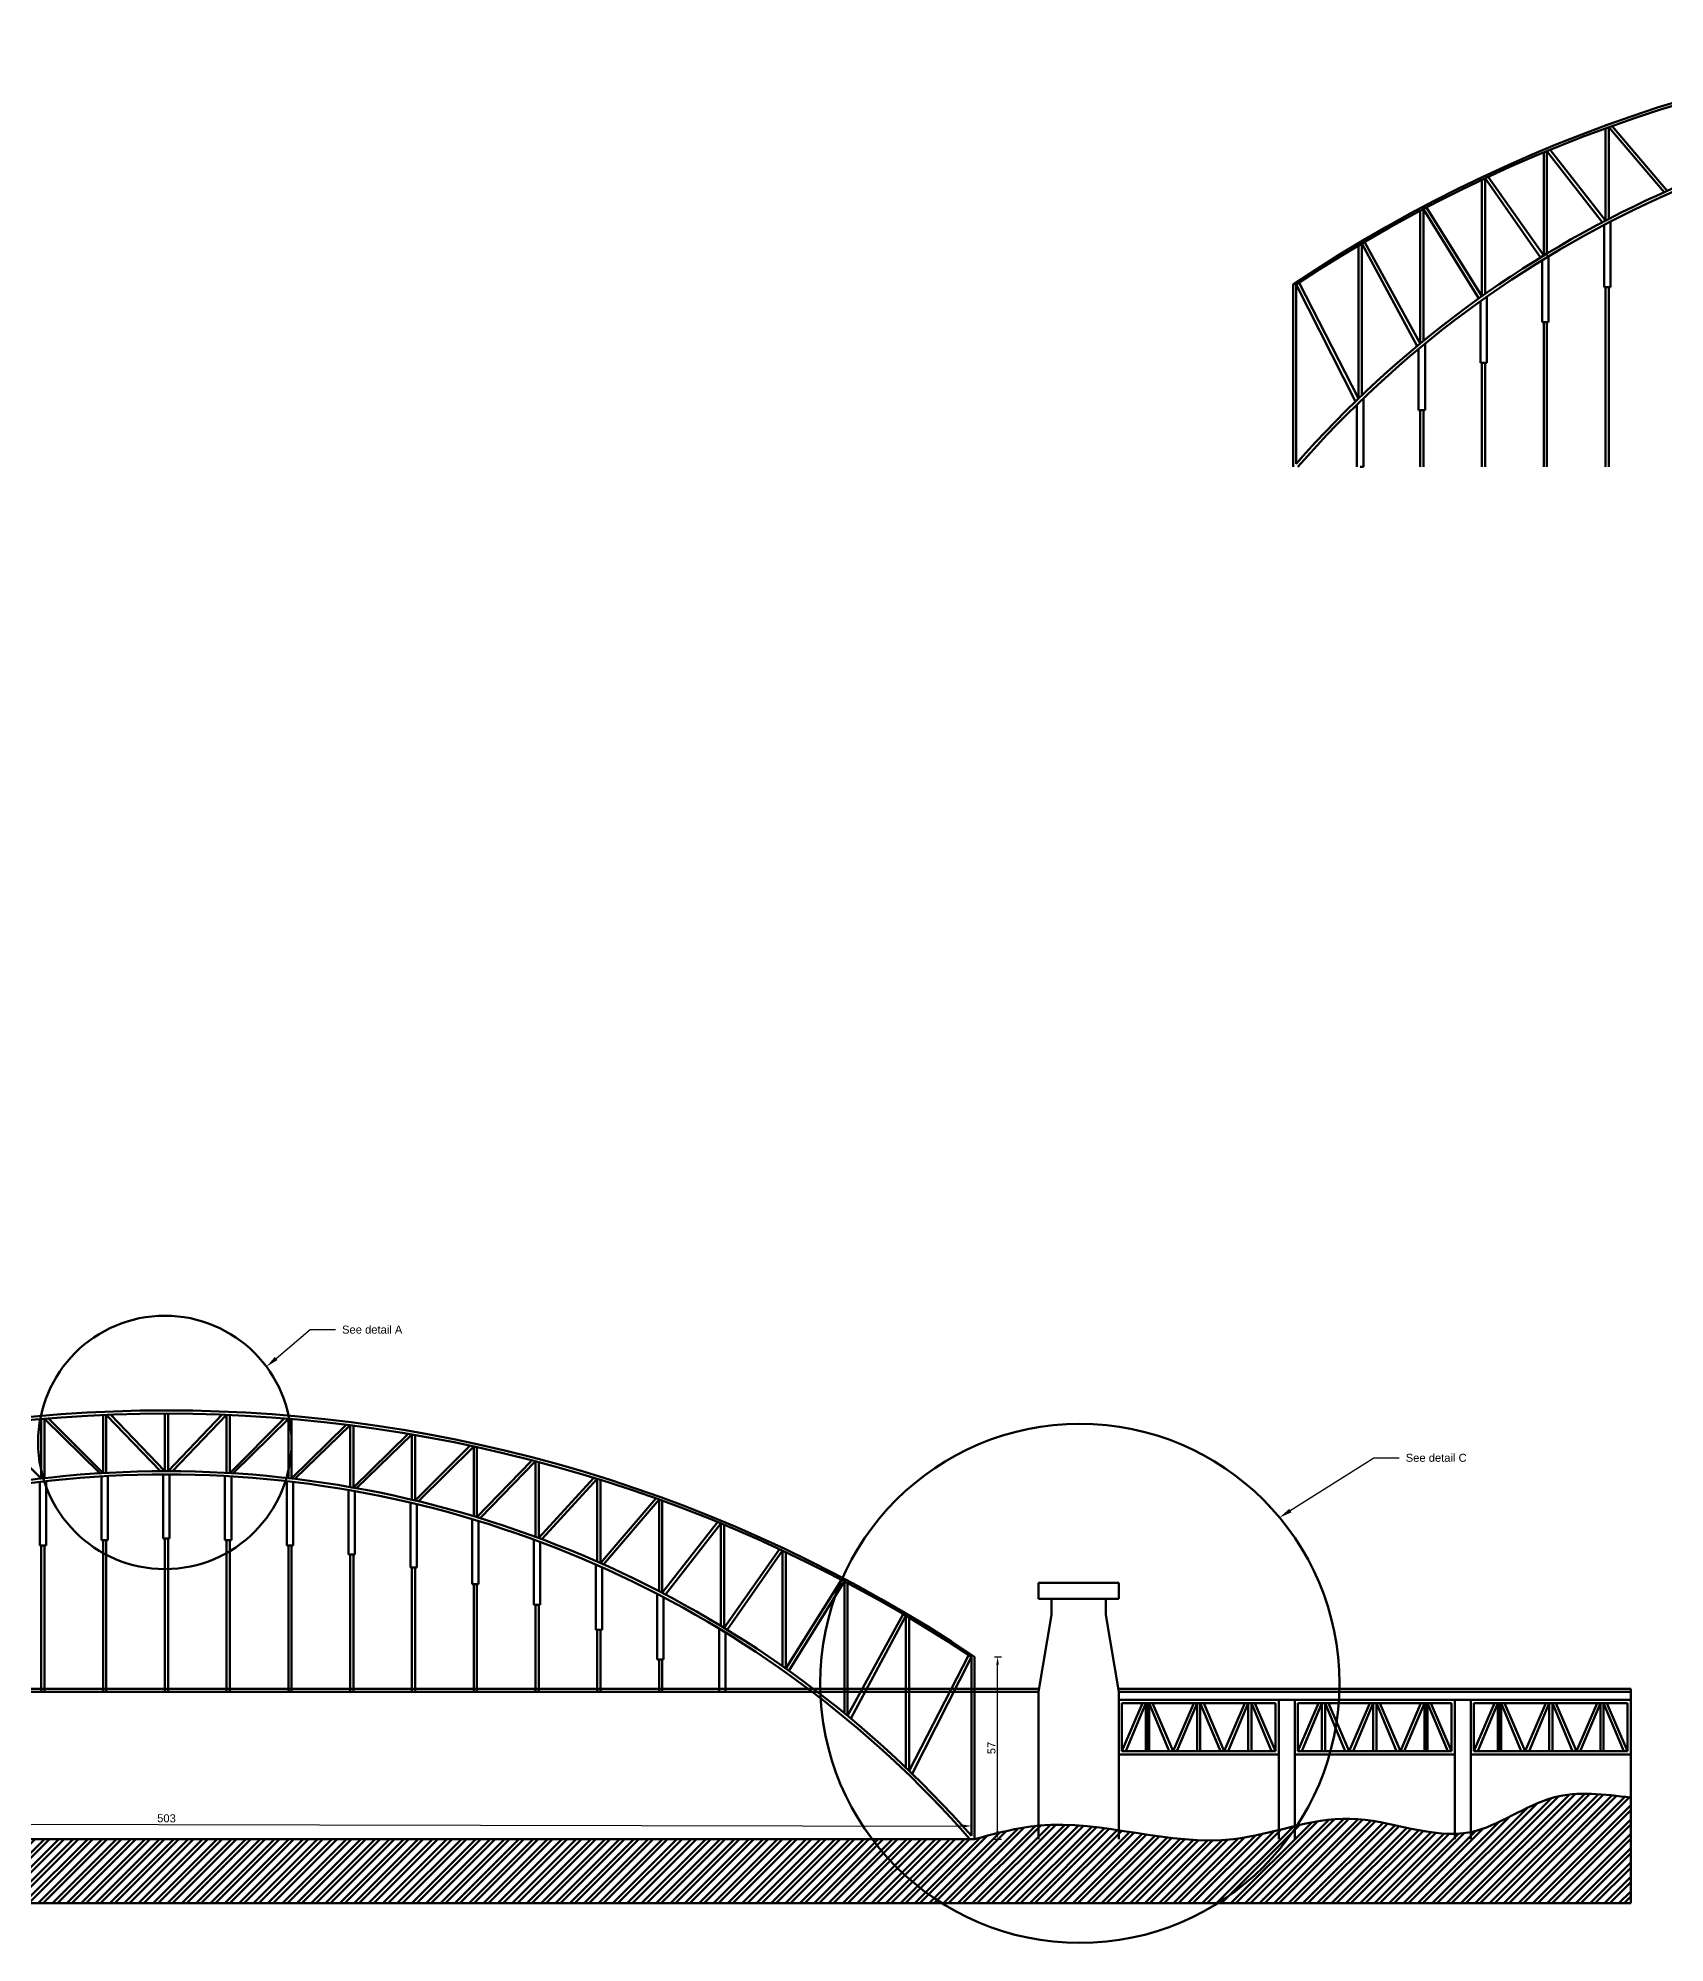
# Model space of a CAD drawing. Header units: inches. Extents: x 934 to 13503, y 40 to 6452.
# Drawn here: x 4269 to 4777, y 1803 to 2398 of the extents above; entities that cross this region are included whole.
import ezdxf
from ezdxf import colors
from ezdxf.entities.mleader import LeaderData, LeaderLine
from ezdxf.math import Vec2, Vec3

# ---------------------------------------------------------------- set-up
doc = ezdxf.new("R2010")
doc.units = ezdxf.units.IN
doc.styles.get("Standard").update_dxf_attribs({"font": 'arial.ttf'})
doc.dimstyles.new('ISO-25', dxfattribs={"dimtxt": 2.5, "dimasz": 2.5, "dimexe": 1.25, "dimexo": 0.275, "dimtad": 1, "dimdsep": 46, "dimtxsty": 'Standard', "dimcen": 2.5, "dimclrd": 256, "dimadec": 0, "dimazin": 0, "dimtfac": 1, "dimtmove": 0, "dimatfit": 3, "dimfxl": 1, "dimfxlon": 1, "dimarcsym": 0})

# ---------------------------------------------------------------- blocks, each defined once
blk = doc.blocks.new('*D118')
at = {"color": 0, "lineweight": -2, "transparency": 16777216}
for p, q in [((4057.67, 1839.25), (4057.67, 1841.5)), ((4560.67, 1838.25), (4560.67, 1840.5))]:
    blk.add_line(p, q, dxfattribs=at)
at = {"lineweight": -2, "transparency": 16777216}
blk.add_line((4060.17, 1840.24), (4558.17, 1839.25), dxfattribs=at)
at = {"lineweight": 80, "transparency": 16777216}
for points in [[(4060.17, 1840.66), (4060.17, 1839.82), (4057.67, 1840.25)], [(4558.17, 1839.67), (4558.17, 1838.83), (4560.67, 1839.25)]]:
    blk.add_solid(points, dxfattribs=at)
at = {"layer": 'Defpoints', "color": 0, "lineweight": 80, "transparency": 16777216}
for p in [(4057.66, 1836.14), (4560.66, 1835.14), (4560.67, 1839.25)]:
    blk.add_point(p, dxfattribs=at)
at = {"color": 0, "lineweight": 80, "transparency": 16777216, "insert": (4309.18, 1841.65), "char_height": 2.5, "attachment_point": 5, "rotation": 359.88609}
blk.add_mtext('503', dxfattribs=at)
blk = doc.blocks.new('*D119')
at = {"color": 0, "lineweight": -2, "transparency": 16777216}
for p, q in [((4567.83, 1892.14), (4570.08, 1892.14)), ((4567.83, 1835.14), (4570.08, 1835.14))]:
    blk.add_line(p, q, dxfattribs=at)
at = {"lineweight": -2, "transparency": 16777216}
blk.add_line((4568.83, 1837.64), (4568.83, 1889.64), dxfattribs=at)
at = {"lineweight": 80, "transparency": 16777216}
for points in [[(4568.41, 1889.64), (4569.24, 1889.64), (4568.83, 1892.14)], [(4568.41, 1837.64), (4569.24, 1837.64), (4568.83, 1835.14)]]:
    blk.add_solid(points, dxfattribs=at)
at = {"layer": 'Defpoints', "color": 0, "lineweight": 80, "transparency": 16777216}
for p in [(4561.66, 1892.14), (4568.83, 1892.14), (4561.66, 1835.14)]:
    blk.add_point(p, dxfattribs=at)
at = {"color": 0, "lineweight": 80, "transparency": 16777216, "insert": (4566.93, 1863.64), "char_height": 2.5, "attachment_point": 5, "rotation": 90}
blk.add_mtext('57', dxfattribs=at)

msp = doc.modelspace()

# ---------------------------------------------------------------- hatches: boundary and pattern name
at = {"lineweight": 80, "true_color": 0x636466}
h = msp.add_hatch(dxfattribs=at)
h.set_pattern_fill('STEEL', color=251)
h.set_pattern_definition([(45, (-1519.4544, 57.185), (-2.245064, 2.245064), []), (45, (-1519.4544, 58.7725), (-2.245064, 2.245064), [])])
edge = h.paths.add_edge_path()
edge.add_line((4766.664, 1815.14), (4766.664, 1848.14))
edge.add_spline(control_points=[(4766.664, 1848.14), (4758.411, 1849.179), (4740.619, 1851.417), (4714.384, 1830.254), (4678.788, 1847.359), (4635.003, 1827.726), (4594.761, 1844.106), (4568.305, 1836.939), (4561.664, 1835.14)], knot_values=[0, 0, 0, 0, 24.1968395, 52.1583957, 90.2044993, 127.0952308, 188.0971953, 208.5406433, 208.5406433, 208.5406433, 208.5406433], degree=3, periodic=0)
edge.add_line((4561.664, 1835.14), (4056.664, 1835.14))
edge.add_spline(control_points=[(4056.664, 1835.14), (4050.024, 1836.939), (4023.568, 1844.106), (3983.326, 1827.726), (3939.541, 1847.359), (3903.945, 1830.254), (3877.709, 1851.417), (3859.918, 1849.179), (3851.664, 1848.14)], knot_values=[0, 0, 0, 0, 20.4434481, 81.4454126, 118.336144, 156.3822477, 184.3438038, 208.5406433, 208.5406433, 208.5406433, 208.5406433], degree=3, periodic=0)
edge.add_line((3851.664, 1848.14), (3851.664, 1815.14))
edge.add_line((3851.664, 1815.14), (4766.664, 1815.14))

# ---------------------------------------------------------------- linework, layer by layer
at = {"lineweight": 80}
for p, q in [((4777.066, 2349.809), (4759.766, 2370.107)), ((4778.066, 2350.254), (4760.797, 2370.477)), ((4757.766, 2340.418), (4740.466, 2362.655)), ((4758.766, 2340.942), (4741.46, 2363.063)), ((4738.466, 2329.414), (4721.166, 2354.163)), ((4739.466, 2330.026), (4722.123, 2354.609)), ((4700.876, 2302.547), (4700.876, 2344.042)), ((4701.876, 2303.369), (4701.876, 2344.57)), ((4719.166, 2316.601), (4701.876, 2344.57)), ((4720.166, 2317.313), (4702.797, 2345.055)), ((4758.323, 2320.105), (4758.323, 2339.581)), ((4760.323, 2320.105), (4760.323, 2340.625)), ((4682.616, 2286.331), (4682.616, 2333.811)), ((4699.876, 2301.719), (4682.616, 2333.811)), ((4700.876, 2302.547), (4683.501, 2334.333)), ((4681.616, 2285.371), (4681.616, 2333.218)), ((4738.998, 2309.18), (4738.998, 2328.567)), ((4740.998, 2309.18), (4740.998, 2329.787)), ((4681.616, 2285.371), (4663.013, 2321.542)), ((4661.166, 2263.98), (4661.166, 2320.98)), ((4662.166, 2264.98), (4662.166, 2320.98)), ((4680.644, 2284.43), (4662.166, 2320.98)), ((4719.691, 2296.46), (4719.691, 2315.747)), ((4721.691, 2296.46), (4721.691, 2317.167)), ((4758.323, 2320.105), (4760.323, 2320.105)), ((4738.998, 2309.18), (4740.998, 2309.18)), ((4700.376, 2281.663), (4700.376, 2300.834)), ((4702.376, 2281.663), (4702.376, 2302.486)), ((4719.691, 2296.46), (4721.691, 2296.46)), ((4681.116, 2263.98), (4681.116, 2283.495)), ((4683.116, 2263.98), (4683.116, 2285.425)), ((4700.376, 2281.663), (4702.376, 2281.663)), ((4683.116, 2263.98), (4682.116, 2263.98)), ((4270.064, 1947.846), (4253.001, 1964.654)), ((4270.064, 1966.454), (4270.064, 1950.14)), ((4271.064, 1966.539), (4271.064, 1950.14)), ((4288.364, 1949.476), (4271.064, 1966.539)), ((4289.364, 1949.553), (4272.347, 1966.646)), ((4289.364, 1967.709), (4289.364, 1949.553)), ((4290.364, 1967.751), (4290.364, 1949.611)), ((4307.284, 1950.134), (4290.364, 1967.751)), ((4308.664, 1950.14), (4291.699, 1967.805)), ((4308.664, 1968.14), (4308.664, 1950.14)), ((4308.664, 1968.14), (4308.664, 1950.14)), ((4309.664, 1968.14), (4309.664, 1950.14)), ((4309.664, 1968.14), (4309.664, 1950.14)), ((4309.664, 1950.14), (4326.629, 1967.805)), ((4311.045, 1950.134), (4327.964, 1967.751)), ((4327.964, 1967.751), (4327.964, 1949.611)), ((4328.964, 1967.709), (4328.964, 1949.553)), ((4328.964, 1949.553), (4345.982, 1966.646)), ((4329.964, 1949.476), (4347.264, 1966.539)), ((4347.264, 1966.539), (4347.264, 1947.962)), ((4348.264, 1966.454), (4348.264, 1947.846)), ((4348.264, 1947.846), (4365.328, 1964.654)), ((4349.264, 1947.727), (4366.564, 1964.498)), ((4366.564, 1964.498), (4366.564, 1945.177)), ((4367.564, 1964.37), (4367.564, 1945.001)), ((4367.564, 1945.001), (4384.68, 1961.818)), ((4368.564, 1944.822), (4385.864, 1961.617)), ((4385.864, 1961.617), (4385.864, 1941.225)), ((4386.864, 1961.444), (4386.864, 1940.988)), ((4386.864, 1940.988), (4404.015, 1958.125)), ((4387.864, 1940.748), (4405.164, 1957.878)), ((4405.164, 1957.878), (4405.164, 1936.065)), ((4406.164, 1957.66), (4406.164, 1935.763)), ((4406.164, 1935.763), (4423.129, 1953.313)), ((4407.164, 1935.458), (4424.464, 1953.26)), ((4269.564, 1926.898), (4269.564, 1946.78)), ((4270.064, 1947.846), (4270.064, 1950.139)), ((4271.064, 1947.962), (4271.064, 1950.139)), ((4271.564, 1926.898), (4271.564, 1947.013)), ((4288.868, 1928.581), (4288.868, 1948.521)), ((4290.868, 1928.581), (4290.868, 1948.637)), ((4307.664, 1950.136), (4307.664, 1950.139)), ((4308.164, 1929.14), (4308.164, 1949.136)), ((4308.164, 1929.14), (4308.164, 1949.136)), ((4310.164, 1929.14), (4310.164, 1949.136)), ((4310.164, 1929.14), (4310.164, 1949.136)), ((4310.664, 1950.136), (4310.664, 1950.139)), ((4327.461, 1928.581), (4327.461, 1948.637)), ((4329.461, 1928.581), (4329.461, 1948.521)), ((4346.764, 1926.898), (4346.764, 1947.013)), ((4348.764, 1926.898), (4348.764, 1946.78)), ((4425.464, 1929.266), (4442.695, 1948.065)), ((4426.464, 1928.893), (4443.764, 1947.735)), ((4366.064, 1924.074), (4366.064, 1944.249)), ((4368.064, 1924.074), (4368.064, 1943.896)), ((4444.764, 1921.415), (4462.033, 1941.638)), ((4445.764, 1920.969), (4463.064, 1941.268)), ((4385.364, 1920.079), (4385.364, 1940.316)), ((4387.364, 1920.079), (4387.364, 1939.84)), ((4404.664, 1914.87), (4404.664, 1935.17)), ((4406.664, 1914.87), (4406.664, 1934.566)), ((4309.164, 1929.14), (4308.164, 1929.14)), ((4309.164, 1929.14), (4310.164, 1929.14)), ((4423.964, 1908.385), (4423.964, 1928.753)), ((4464.064, 1912.103), (4481.37, 1934.224)), ((4465.064, 1911.578), (4482.364, 1933.815)), ((4271.564, 1926.898), (4269.564, 1926.898)), ((4288.868, 1928.581), (4290.868, 1928.581)), ((4327.461, 1928.581), (4329.461, 1928.581)), ((4346.764, 1926.898), (4348.764, 1926.898)), ((4366.064, 1924.074), (4368.064, 1924.074)), ((4425.964, 1908.385), (4425.964, 1928.013)), ((4483.364, 1901.187), (4500.707, 1925.77)), ((4484.364, 1900.574), (4501.664, 1925.323)), ((4385.364, 1920.079), (4387.364, 1920.079)), ((4443.272, 1900.539), (4443.272, 1920.981)), ((4445.272, 1900.539), (4445.272, 1920.094)), ((4404.664, 1914.87), (4406.664, 1914.87)), ((4462.507, 1891.266), (4462.507, 1911.786)), ((4502.664, 1888.474), (4520.033, 1916.215)), ((4503.664, 1887.762), (4520.954, 1915.731)), ((4520.954, 1874.529), (4520.954, 1915.731)), ((4521.954, 1873.708), (4521.954, 1915.202)), ((4585.135, 1915.289), (4581.664, 1915.289)), ((4581.664, 1910.289), (4581.664, 1915.289)), ((4594.164, 1915.289), (4585.135, 1915.289)), ((4594.164, 1915.289), (4606.664, 1915.289)), ((4603.194, 1915.289), (4604.194, 1915.289)), ((4606.664, 1910.289), (4606.664, 1915.289)), ((4425.964, 1908.385), (4423.964, 1908.385)), ((4464.507, 1891.266), (4464.507, 1910.742)), ((4521.954, 1873.708), (4539.329, 1905.493)), ((4522.954, 1872.88), (4540.214, 1904.971)), ((4540.214, 1857.491), (4540.214, 1904.971)), ((4581.664, 1910.289), (4588.135, 1910.289)), ((4581.664, 1881.14), (4585.664, 1905.289)), ((4585.664, 1905.289), (4585.664, 1910.289)), ((4588.135, 1910.289), (4594.164, 1910.289)), ((4600.194, 1910.289), (4594.164, 1910.289)), ((4606.664, 1910.289), (4600.194, 1910.289)), ((4602.664, 1905.289), (4602.664, 1910.289)), ((4606.664, 1881.14), (4602.664, 1905.289)), ((4445.272, 1900.539), (4443.272, 1900.539)), ((4481.832, 1881.14), (4481.832, 1900.948)), ((4483.832, 1881.14), (4483.832, 1899.728)), ((4541.214, 1856.532), (4541.214, 1904.379)), ((4462.507, 1891.266), (4464.507, 1891.266)), ((4541.214, 1856.532), (4559.817, 1892.702)), ((4542.186, 1855.591), (4560.664, 1892.14)), ((4560.664, 1836.14), (4560.664, 1892.14)), ((4561.664, 1835.14), (4561.664, 1892.14)), ((4036.499, 1882.14), (4581.83, 1882.14)), ((4036.664, 1881.14), (4581.664, 1881.14)), ((4308.664, 1881.14), (4308.664, 1882.14)), ((4581.664, 1835.14), (4581.664, 1881.14)), ((4606.499, 1882.14), (4766.664, 1882.14)), ((4766.664, 1881.14), (4606.664, 1881.14)), ((4606.664, 1835.14), (4606.664, 1881.14)), ((4606.664, 1881.14), (4766.664, 1881.14)), ((4766.664, 1815.14), (4766.664, 1882.14)), ((4656.664, 1878.64), (4606.664, 1878.64)), ((4655.664, 1877.64), (4607.664, 1877.64)), ((4607.664, 1862.64), (4607.664, 1877.64)), ((4607.664, 1862.64), (4614.11, 1877.64)), ((4608.877, 1862.64), (4615.164, 1877.64)), ((4615.164, 1862.64), (4615.164, 1877.64)), ((4615.664, 1862.64), (4615.664, 1877.64)), ((4616.164, 1862.64), (4616.164, 1877.64)), ((4622.452, 1862.64), (4616.164, 1877.64)), ((4623.664, 1862.64), (4617.218, 1877.64)), ((4623.664, 1862.64), (4630.11, 1877.64)), ((4624.877, 1862.64), (4631.164, 1877.64)), ((4631.164, 1862.64), (4631.164, 1877.64)), ((4632.164, 1862.64), (4632.164, 1877.64)), ((4638.452, 1862.64), (4632.164, 1877.64)), ((4639.664, 1862.64), (4633.218, 1877.64)), ((4639.664, 1862.64), (4646.11, 1877.64)), ((4640.877, 1862.64), (4647.164, 1877.64)), ((4647.164, 1862.64), (4647.164, 1877.64)), ((4648.164, 1862.64), (4648.164, 1877.64)), ((4654.452, 1862.64), (4648.164, 1877.64)), ((4655.664, 1862.64), (4649.218, 1877.64)), ((4655.664, 1862.64), (4655.664, 1877.64)), ((4766.664, 1878.64), (4656.664, 1878.64)), ((4656.664, 1835.14), (4656.664, 1878.64)), ((4661.664, 1835.14), (4661.664, 1878.64)), ((4710.664, 1877.64), (4662.664, 1877.64)), ((4662.664, 1877.64), (4710.664, 1877.64)), ((4662.664, 1862.64), (4662.664, 1877.64)), ((4662.664, 1862.64), (4669.11, 1877.64)), ((4663.877, 1862.64), (4670.164, 1877.64)), ((4670.164, 1862.64), (4670.164, 1877.64)), ((4671.164, 1862.64), (4671.164, 1877.64)), ((4677.452, 1862.64), (4671.164, 1877.64)), ((4678.664, 1862.64), (4672.218, 1877.64)), ((4678.664, 1862.64), (4685.11, 1877.64)), ((4679.877, 1862.64), (4686.164, 1877.64)), ((4686.164, 1862.64), (4686.164, 1877.64)), ((4687.164, 1862.64), (4687.164, 1877.64)), ((4693.452, 1862.64), (4687.164, 1877.64)), ((4694.664, 1862.64), (4688.218, 1877.64)), ((4694.664, 1862.64), (4701.11, 1877.64)), ((4695.877, 1862.64), (4702.164, 1877.64)), ((4702.164, 1862.64), (4702.164, 1877.64)), ((4702.664, 1862.64), (4702.664, 1877.64)), ((4703.164, 1862.64), (4703.164, 1877.64)), ((4709.452, 1862.64), (4703.164, 1877.64)), ((4710.664, 1862.64), (4704.218, 1877.64)), ((4710.664, 1862.64), (4710.664, 1877.64)), ((4711.664, 1835.14), (4711.664, 1878.64)), ((4716.664, 1835.14), (4716.664, 1878.64)), ((4765.664, 1877.64), (4717.664, 1877.64)), ((4765.664, 1877.64), (4717.664, 1877.64)), ((4717.664, 1862.64), (4717.664, 1877.64)), ((4717.664, 1862.64), (4724.11, 1877.64)), ((4718.877, 1862.64), (4725.164, 1877.64)), ((4725.164, 1862.64), (4725.164, 1877.64)), ((4725.664, 1862.64), (4725.664, 1877.64)), ((4726.164, 1862.64), (4726.164, 1877.64)), ((4732.452, 1862.64), (4726.164, 1877.64)), ((4733.664, 1862.64), (4727.218, 1877.64)), ((4733.664, 1862.64), (4740.11, 1877.64)), ((4734.877, 1862.64), (4741.164, 1877.64)), ((4741.164, 1862.64), (4741.164, 1877.64)), ((4742.164, 1862.64), (4742.164, 1877.64)), ((4748.452, 1862.64), (4742.164, 1877.64)), ((4749.664, 1862.64), (4743.218, 1877.64)), ((4749.664, 1862.64), (4756.11, 1877.64)), ((4750.877, 1862.64), (4757.164, 1877.64)), ((4757.164, 1862.64), (4757.164, 1877.64)), ((4758.164, 1862.64), (4758.164, 1877.64)), ((4764.452, 1862.64), (4758.164, 1877.64)), ((4765.664, 1862.64), (4759.218, 1877.64)), ((4765.664, 1862.64), (4765.664, 1877.64)), ((4656.664, 1861.64), (4606.664, 1861.64)), ((4607.664, 1862.815), (4607.664, 1862.815)), ((4655.664, 1862.64), (4607.664, 1862.64)), ((4607.664, 1862.64), (4607.664, 1862.64)), ((4655.664, 1862.64), (4607.664, 1862.64)), ((4711.664, 1861.64), (4661.664, 1861.64)), ((4710.664, 1862.64), (4662.664, 1862.64)), ((4662.664, 1862.64), (4710.664, 1862.64)), ((4662.664, 1862.64), (4710.664, 1862.64)), ((4710.664, 1862.815), (4710.664, 1862.815)), ((4710.664, 1862.64), (4710.664, 1862.64)), ((4766.664, 1861.64), (4716.664, 1861.64)), ((4717.664, 1862.815), (4717.664, 1862.815)), ((4765.664, 1862.64), (4717.664, 1862.64)), ((4765.664, 1862.64), (4717.664, 1862.64)), ((4717.664, 1862.64), (4717.664, 1862.64)), ((4765.664, 1862.64), (4717.664, 1862.64)), ((4056.664, 1835.14), (4561.664, 1835.14)), ((3851.664, 1815.14), (4766.664, 1815.14))]:
    msp.add_line(p, q, dxfattribs=at)
for points in [[(4758.766, 2340.942), (4758.766, 2369.746)], [(4759.766, 2341.463), (4759.766, 2370.107)], [(4739.466, 2330.026), (4739.466, 2362.241)], [(4740.466, 2330.634), (4740.466, 2362.655)], [(4740.466, 2330.026), (4740.466, 2362.241)], [(4720.166, 2317.313), (4720.166, 2320.98), (4720.166, 2353.693)], [(4721.166, 2318.02), (4721.166, 2320.98), (4721.166, 2354.163)], [(4758.766, 2263.98), (4758.766, 2320.105)], [(4759.766, 2263.98), (4759.766, 2320.105)], [(4739.466, 2263.98), (4739.466, 2309.18)], [(4740.466, 2263.98), (4740.466, 2309.18)], [(4720.166, 2263.98), (4720.166, 2296.46)], [(4721.166, 2263.98), (4721.166, 2296.46)], [(4700.866, 2263.98), (4700.866, 2281.663)], [(4701.866, 2263.98), (4701.866, 2281.663)], [(4424.464, 1929.635), (4424.464, 1953.26)], [(4425.464, 1929.266), (4425.464, 1952.996)], [(4443.764, 1921.857), (4443.764, 1947.735)], [(4444.764, 1921.415), (4444.764, 1947.423)], [(4463.064, 1912.623), (4463.064, 1941.268)], [(4464.064, 1912.103), (4464.064, 1940.907)], [(4308.664, 1881.14), (4308.664, 1892.14), (4308.664, 1929.14)], [(4308.664, 1881.14), (4308.664, 1892.14), (4308.664, 1929.14)], [(4308.664, 1881.14), (4308.664, 1892.14), (4308.664, 1929.14)], [(4308.664, 1881.14), (4308.664, 1892.14), (4308.664, 1929.14)], [(4309.664, 1881.14), (4309.664, 1892.14), (4309.664, 1929.14)], [(4309.664, 1881.14), (4309.664, 1892.14), (4309.664, 1929.14)], [(4309.664, 1881.14), (4309.664, 1892.14), (4309.664, 1929.14)], [(4309.664, 1881.14), (4309.664, 1892.14), (4309.664, 1929.14)], [(4482.364, 1901.795), (4482.364, 1933.815)], [(4483.364, 1901.187), (4483.364, 1933.401)], [(4270.064, 1881.14), (4270.064, 1892.14), (4270.064, 1926.898)], [(4271.064, 1881.14), (4271.064, 1892.14), (4271.064, 1926.898)], [(4289.364, 1881.14), (4289.364, 1892.14), (4289.364, 1928.581)], [(4290.364, 1881.14), (4290.364, 1892.14), (4290.364, 1928.581)], [(4327.964, 1881.14), (4327.964, 1892.14), (4327.964, 1928.581)], [(4328.964, 1881.14), (4328.964, 1892.14), (4328.964, 1928.581)], [(4347.264, 1881.14), (4347.264, 1892.14), (4347.264, 1926.898)], [(4348.264, 1881.14), (4348.264, 1892.14), (4348.264, 1926.898)], [(4366.564, 1881.14), (4366.564, 1892.14), (4366.564, 1924.074)], [(4367.564, 1881.14), (4367.564, 1892.14), (4367.564, 1924.074)], [(4501.664, 1889.181), (4501.664, 1892.14), (4501.664, 1925.323)], [(4502.664, 1888.474), (4502.664, 1892.14), (4502.664, 1924.854)], [(4385.864, 1881.14), (4385.864, 1892.14), (4385.864, 1920.079)], [(4386.864, 1881.14), (4386.864, 1892.14), (4386.864, 1920.079)], [(4405.164, 1881.14), (4405.164, 1892.14), (4405.164, 1914.87)], [(4406.164, 1881.14), (4406.164, 1892.14), (4406.164, 1914.87)], [(4424.464, 1881.14), (4424.464, 1892.14), (4424.464, 1908.385)], [(4425.464, 1881.14), (4425.464, 1892.14), (4425.464, 1908.385)], [(4443.764, 1881.14), (4443.764, 1892.14), (4443.764, 1900.539)], [(4444.764, 1881.14), (4444.764, 1892.14), (4444.764, 1900.539)], [(4463.064, 1881.14), (4463.064, 1891.266)], [(4464.064, 1881.14), (4464.064, 1891.266)]]:
    msp.add_lwpolyline(points, dxfattribs=at)
for centre, radius in [((4308.664, 1959.14), 39.582), ((4594.524, 1883.833), 81.104)]:
    msp.add_circle(centre, radius, dxfattribs=at)
for centre, radius, start, end in [((4913.666, 1945.478), 452.502, 56.081778, 123.918222), ((4913.666, 1942.847), 454.133, 56.371744, 123.628256), ((4913.666, 2044.555), 334.424, 41.232608, 138.767392), ((4913.666, 2044.555), 333.424, 41.154763, 138.845237), ((4309.164, 1516.639), 452.502, 56.081778, 123.918222), ((4309.164, 1514.007), 454.133, 56.371744, 123.628256), ((4309.164, 1615.716), 334.424, 41.232608, 138.767392), ((4309.164, 1615.716), 333.424, 41.154763, 138.845237)]:
    msp.add_arc(centre, radius, start, end, dxfattribs=at)
msp.add_spline([(4766.664, 1848.14), (4742.467, 1848.14), (4716.664, 1837.368), (4678.849, 1841.55), (4642.519, 1835.14), (4581.664, 1839.375), (4561.664, 1835.14)], degree=3, dxfattribs=at)

# ---------------------------------------------------------------- dimensions: what is measured, and where the dimension line sits
dim = msp.add_linear_dim(base=(4568.825, 1892.14), p1=(4561.664, 1835.14), p2=(4561.664, 1892.14), angle=90, dimstyle='ISO-25', dxfattribs=at)
dim.commit()
dim.dimension.update_dxf_attribs({"geometry": '*D119', "text_midpoint": (4566.929, 1863.64)})
dim = msp.add_aligned_dim(p1=(4057.664, 1836.14), p2=(4560.664, 1835.14), distance=4.106, dimstyle='ISO-25', dxfattribs=at)
dim.commit()
dim.dimension.update_dxf_attribs({"geometry": '*D118', "text_midpoint": (4309.176, 1841.649)})

# ---------------------------------------------------------------- leaders
ml = msp.add_multileader_mtext('Standard', dxfattribs=at)
ml.set_content('See detail A', color=256)
ml.set_leader_properties()
ml.build(insert=Vec2(0, 0))
ctx = ml.context
ctx.base_point, ctx.char_height, ctx.plane_origin = Vec3(4362.031, 1994.366), 2.5, Vec3(4340.408, 1982.785)
notes = []
notes.append((ctx, [(0, (1, 1, 0), (4354.031, 1994.366), (1, 0), 8, [(0, [(4340.408, 1982.785)], 0, [])])]))
ctx.mtext.insert, ctx.mtext.flow_direction = Vec3(4364.031, 1995.637), 5
ml = msp.add_multileader_mtext('Standard', dxfattribs=at)
ml.set_content('See detail C', color=256)
ml.set_leader_properties()
ml.build(insert=Vec2(0, 0))
ctx = ml.context
ctx.base_point, ctx.char_height, ctx.plane_origin = Vec3(4694.345, 1954.311), 2.5, Vec3(4656.902, 1935.667)
notes.append((ctx, [(0, (1, 1, 0), (4686.345, 1954.311), (1, 0), 8, [(0, [(4656.902, 1935.667)], 0, [])])]))
ctx.mtext.insert, ctx.mtext.flow_direction = Vec3(4696.345, 1955.583), 5
for ctx, leaders in notes:
    for number, flags, end, landing, length, lines in leaders:
        leader = LeaderData()
        leader.index, (leader.has_last_leader_line, leader.has_dogleg_vector, leader.attachment_direction) = number, flags
        leader.last_leader_point, leader.dogleg_vector, leader.dogleg_length = Vec3(end), Vec3(landing), length
        for number, points, colour, breaks in lines:
            line = LeaderLine()
            line.index, line.vertices, line.color, line.breaks = number, Vec3.list(points), colors.encode_raw_color(colour), breaks
            leader.lines.append(line)
        ctx.leaders.append(leader)

doc.saveas('drawing.dxf')
